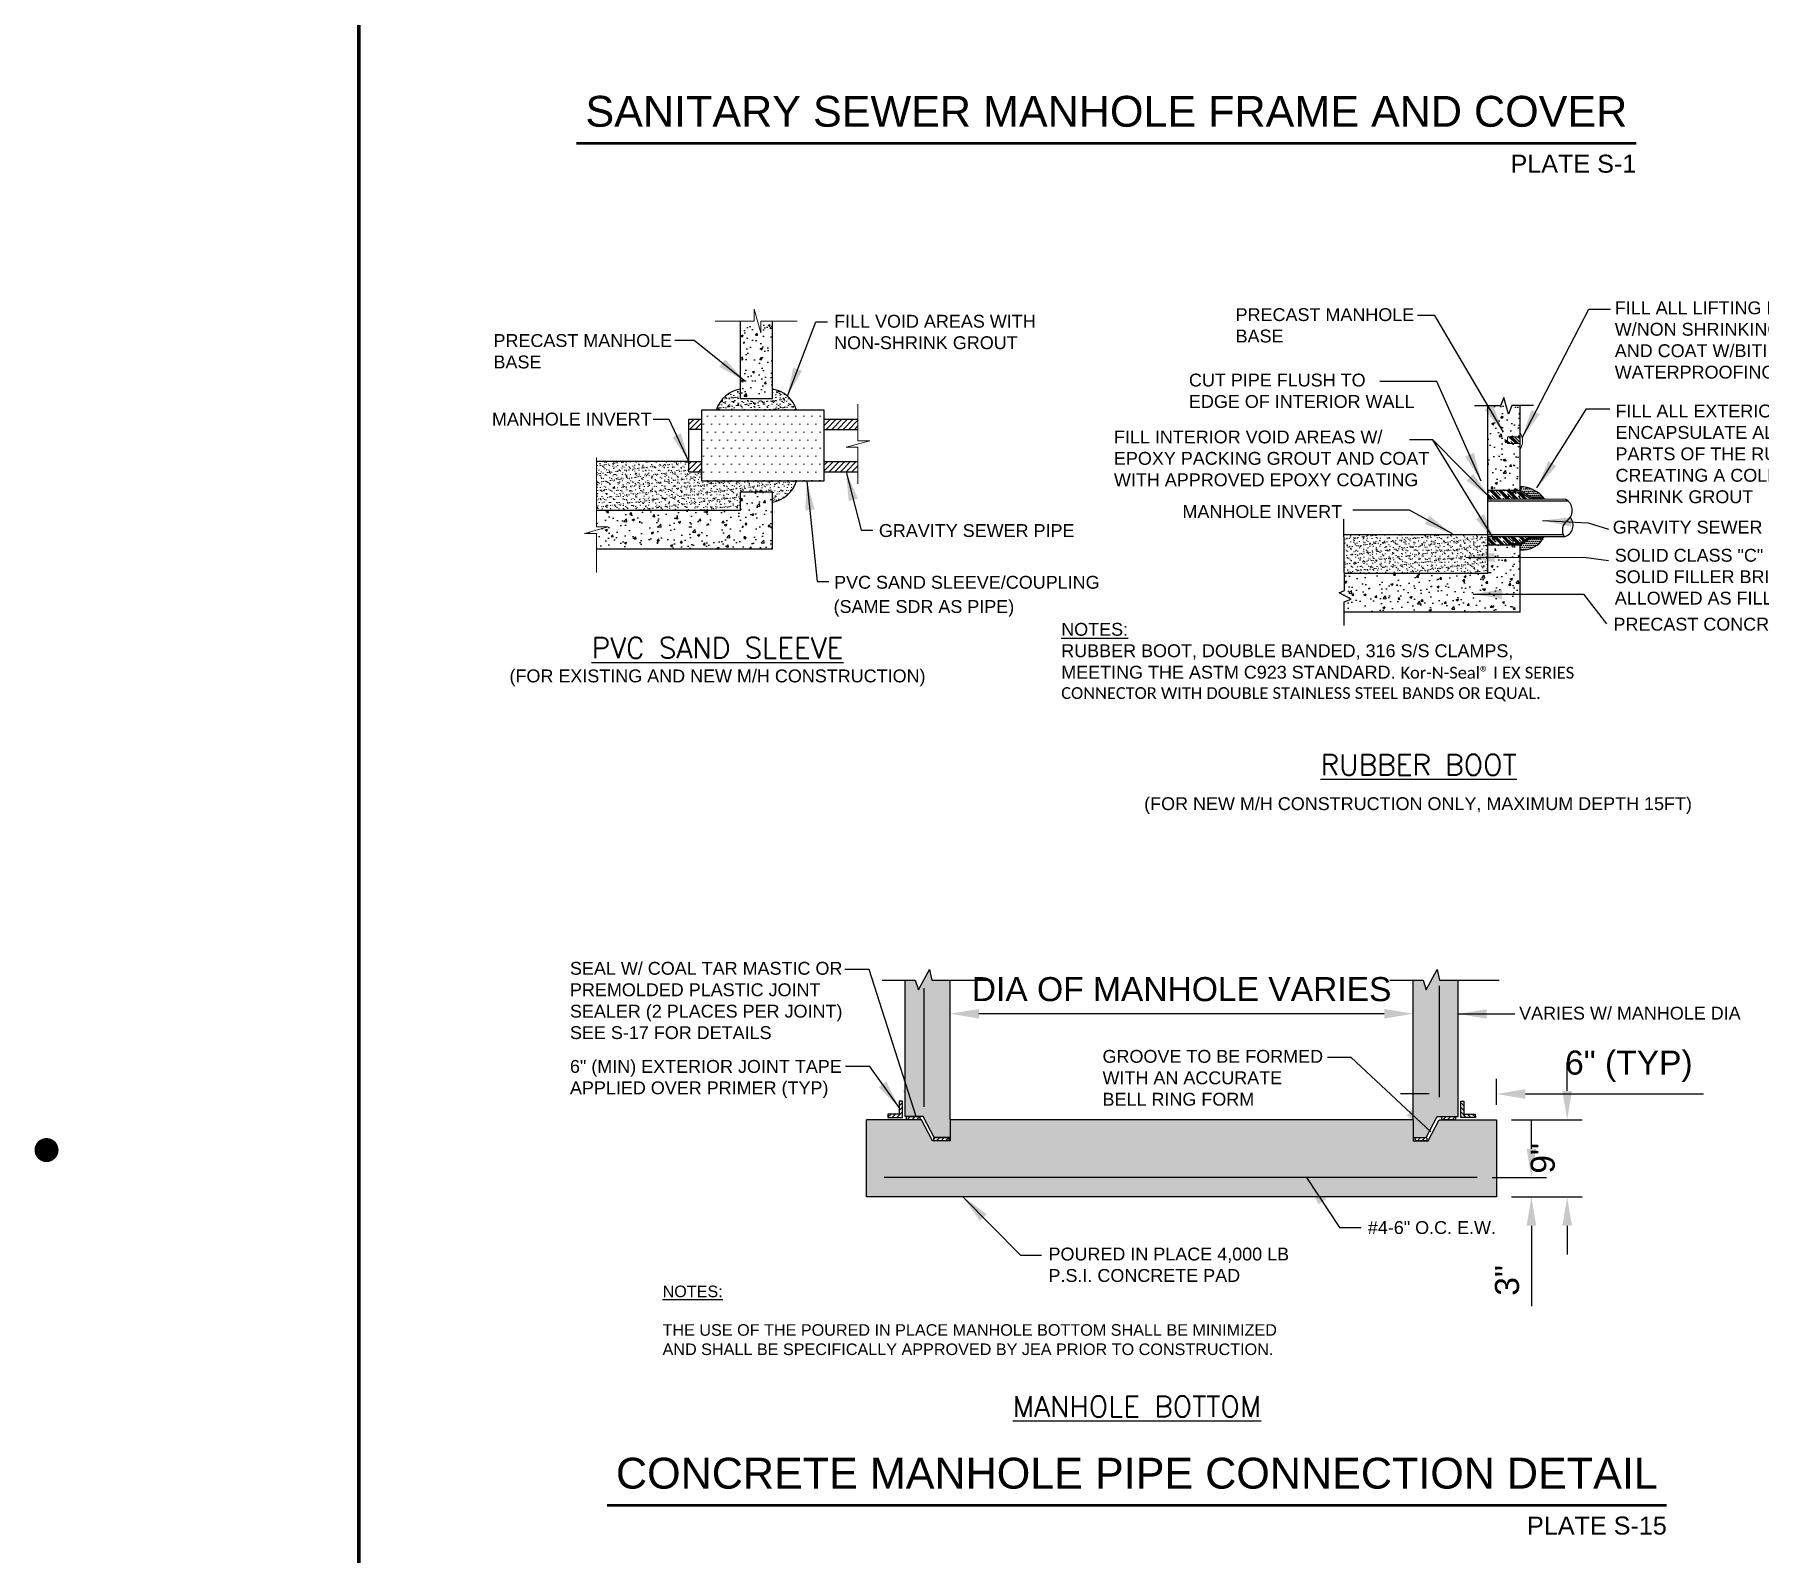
# Paper-space layout 'WS DET' of a CAD drawing. Header units: feet, sheet in inches. Extents: x -12.2 to 22.7, y -7.4 to 15.4.
# Drawn here: x -12.23 to -5.05, y 2.32 to 8.64 of the extents above; entities that cross this region are included whole.
import ezdxf

# ---------------------------------------------------------------- set-up
doc = ezdxf.new("R2010")
doc.units = ezdxf.units.FT
doc.header["$MEASUREMENT"] = 0
doc.layers.add('Border', color=118, linetype='Continuous', lineweight=70)
for name, color, linetype in [('DT-1', 1, 'Continuous'), ('DT-2', 2, 'Continuous'), ('DT-3', 3, 'Continuous'), ('DT-4', 4, 'Continuous'), ('DT-HATCH', 251, 'Continuous'), ('DT-TEXT', 2, 'Continuous'), ('DT-TITLE', 4, 'Continuous'), ('TBLK', 7, 'Continuous')]:
    doc.layers.add(name, color=color, linetype=linetype)
doc.styles.add('1L100', font='arial.ttf', dxfattribs={"height": 0.1})
doc.styles.add('ROMANS', font='ROMANS.shx', dxfattribs={"height": 6})
doc.styles.add('SANSERIF', font='sanss___.ttf')
doc.dimstyles.new('JEA1', dxfattribs={"dimtxt": 0.1, "dimasz": 0.12, "dimexe": 0.0625, "dimexo": 0.0625, "dimgap": 0.05, "dimtad": 1, "dimdec": 1, "dimlfac": 3, "dimdsep": 46, "dimtxsty": '1L100', "dimcen": 0.09, "dimclrd": 256, "dimclre": 256, "dimclrt": 256, "dimadec": 0, "dimazin": 0, "dimtfac": 1, "dimtdec": 1, "dimtofl": 0, "dimtmove": 0, "dimatfit": 3, "dimfxl": 1, "dimtolj": 1, "dimtzin": 0, "dimlwd": -1, "dimlwe": -1, "dimarcsym": 0})
pattern_1 = [(0, (-153.103089, -84.8811275), (0.00418030987, 0.00836061974), [0, -0.00836061974])]
pattern_2 = [(0, (-153.10309, -84.881128), (0.0167212395, 0.033442479), [0, -0.033442479])]
pattern_3 = [(50, (-38.73057, -3.59003), (0.09594783, -0.00839435), [0.01003274, -0.11036018]), (355, (-38.73057, -3.59003), (-0.01856075, 0.10062068), [0.0080262, -0.08828814]), (100.4514, (-38.72258, -3.59073), (0.07738715, 0.09222627), [0.00852652, -0.09379172]), (46.1842, (-38.73057, -3.56327), (0.14276475, -0.02214146), [0.0150491, -0.1655403]), (96.6356, (-38.71867, -3.56512), (0.12502975, 0.13030767), [0.0127898, -0.14068756]), (351.1842, (-38.73057, -3.56327), (0.12502965, 0.13030776), [0.0120393, -0.1324322]), (21, (-38.717195, -3.56996), (0.0798482, -0.0538583), [0.01003274, -0.11036018]), (326, (-38.71719, -3.56996), (0.03254827, 0.09700326), [0.0080262, -0.08828814]), (71.4514, (-38.71054, -3.57445), (0.1123965, 0.04314488), [0.00852652, -0.09379172]), (37.5, (-38.73057, -3.590027), (0.001626623, 0.044531183), [0, -0.087217985, 0, -0.08962584, 0, -0.08862257]), (7.5, (-38.73057, -3.590027), (0.03519079, 0.05276042), [0, -0.05110011, 0, -0.08521144, 0, -0.0337769]), (327.5, (-38.760402, -3.590027), (0.071409382, -0.003017163), [0, -0.03344248, 0, -0.10434053, 0, -0.13845186]), (317.5, (-38.77378, -3.59003), (0.07801276, 0.01339104), [0, -0.04347522, 0, -0.06929282, 0, -0.09832089])]
pattern_4 = [(37.5, (-8.807788, 9.83049), (-0.00084266, 0.0257751), [0, -0.02033303, 0, -0.02274089, 0, -0.02173761]), (7.5, (-8.80779, 9.83049), (0.0236743, 0.03775182), [0, -0.01096913, 0, -0.01832648, 0, -0.00702292]), (327.5, (-8.824242, 9.83049), (0.04165785, 7.57e-05), [0, -0.0066885, 0, -0.02407858, 0, -0.03143593]), (317.5, (-8.824242, 9.83049), (0.04021293, 0.01174066), [0, -0.00334425, 0, -0.01578485, 0, -0.01805894])]

# ---------------------------------------------------------------- blocks, each defined once
blk = doc.blocks.new('A$Ca8f96253')
at = {"const_width": 0.05}
blk.add_lwpolyline([(-0.025, 0, 1), (0.025, 0, 1)], format="xyb", close=True, dxfattribs=at)
at = {"layer": 'Border'}
blk.add_lwpolyline([(32.8026, 11.2123), (32.8026, -11.2123, -0.414214), (32.6047, -11.4103), (1.4979, -11.4103, -0.414214), (1.3, -11.2123), (1.3, 11.2123, -0.414214), (1.4979, 11.4103), (32.6047, 11.4103, -0.414214)], format="xyb", close=True, dxfattribs=at)
blk = doc.blocks.new('*D73')
at = {"layer": 'Defpoints', "color": 0, "transparency": 16777216}
for p in [(-6.3031, 4.2216), (-6.1425, 4.2339), (-6.1425, 4.1265)]:
    blk.add_point(p, dxfattribs=at)
at = {"layer": 'DT-2', "transparency": 16777216}
for p, q in [((-6.3031, 4.2841), (-6.3031, 4.2964)), ((-6.1425, 4.189), (-6.1425, 4.2964)), ((-6.4231, 4.2339), (-6.5431, 4.2339)), ((-6.0225, 4.2339), (-5.282, 4.2339))]:
    blk.add_line(p, q, dxfattribs=at)
for points in [[(-6.4231, 4.2539), (-6.4231, 4.2139), (-6.3031, 4.2339)], [(-6.0225, 4.2539), (-6.0225, 4.2139), (-6.1425, 4.2339)]]:
    blk.add_solid(points, dxfattribs=at)
at = {"layer": 'DT-2', "transparency": 16777216, "insert": (-5.5923, 4.3494), "char_height": 0.1, "attachment_point": 5, "style": '1L100'}
blk.add_mtext('\\A1;6" (TYP)', dxfattribs=at)
blk = doc.blocks.new('*D74')
at = {"layer": 'Defpoints', "color": 0, "transparency": 16777216}
for p in [(-8.4167, 4.5677), (-8.4167, 4.5677), (-6.4904, 4.5677)]:
    blk.add_point(p, dxfattribs=at)
at = {"layer": 'DT-2', "transparency": 16777216}
blk.add_line((-6.6104, 4.5677), (-8.2967, 4.5677), dxfattribs=at)
for points in [[(-8.2967, 4.5877), (-8.2967, 4.5477), (-8.4167, 4.5677)], [(-6.6104, 4.5877), (-6.6104, 4.5477), (-6.4904, 4.5677)]]:
    blk.add_solid(points, dxfattribs=at)
at = {"layer": 'DT-2', "transparency": 16777216, "insert": (-7.4535, 4.6695), "char_height": 0.1, "attachment_point": 5, "style": '1L100'}
blk.add_mtext('\\A1;DIA OF MANHOLE VARIES', dxfattribs=at)
blk = doc.blocks.new('*D75')
at = {"layer": 'Defpoints', "color": 0, "transparency": 16777216}
for p in [(-6.1425, 4.1265), (-6.1425, 3.8054), (-5.8491, 3.8054)]:
    blk.add_point(p, dxfattribs=at)
at = {"layer": 'DT-2', "transparency": 16777216}
for p, q in [((-5.8491, 4.2465), (-5.8491, 4.3665)), ((-6.08, 4.1265), (-5.7866, 4.1265)), ((-6.08, 3.8054), (-5.7866, 3.8054)), ((-5.8491, 3.6854), (-5.8491, 3.5654))]:
    blk.add_line(p, q, dxfattribs=at)
for points in [[(-5.8691, 4.2465), (-5.8291, 4.2465), (-5.8491, 4.1265)], [(-5.8691, 3.6854), (-5.8291, 3.6854), (-5.8491, 3.8054)]]:
    blk.add_solid(points, dxfattribs=at)
at = {"layer": 'DT-2', "transparency": 16777216, "insert": (-5.9501, 3.9659), "char_height": 0.1, "attachment_point": 5, "rotation": 90, "style": '1L100'}
blk.add_mtext('\\A1;9"', dxfattribs=at)
blk = doc.blocks.new('*D76')
at = {"layer": 'Defpoints', "color": 0, "transparency": 16777216}
for p in [(-6.2232, 3.8857), (-6.1425, 3.8054), (-5.9978, 3.8054)]:
    blk.add_point(p, dxfattribs=at)
at = {"layer": 'DT-2', "transparency": 16777216}
for p, q in [((-5.9978, 4.0057), (-5.9978, 4.1257)), ((-6.1607, 3.8857), (-5.9353, 3.8857)), ((-6.08, 3.8054), (-5.9353, 3.8054)), ((-5.9978, 3.6854), (-5.9978, 3.3505))]:
    blk.add_line(p, q, dxfattribs=at)
for points in [[(-6.0178, 4.0057), (-5.9778, 4.0057), (-5.9978, 3.8857)], [(-6.0178, 3.6854), (-5.9778, 3.6854), (-5.9978, 3.8054)]]:
    blk.add_solid(points, dxfattribs=at)
at = {"layer": 'DT-2', "transparency": 16777216, "insert": (-6.0989, 3.458), "char_height": 0.1, "attachment_point": 5, "rotation": 90, "style": '1L100'}
blk.add_mtext('\\A1;3"', dxfattribs=at)

psp = doc.layouts.new('WS DET')

# ---------------------------------------------------------------- hatches: boundary and pattern name
at = {"layer": 'DT-HATCH'}
h = psp.add_hatch(dxfattribs=at)
h.set_pattern_fill('AR-CONC', color=256, scale=0.013377, style=0)
h.set_pattern_definition(pattern_3)
h.paths.add_polyline_path([(-9.15591, 7.44988), (-9.20474, 7.44988), (-9.20474, 7.40086), (-9.23181, 7.49889), (-9.23181, 7.44988), (-9.28968, 7.44988), (-9.28968, 7.12738), (-9.23941, 7.12738), (-9.20258, 7.12738), (-9.15591, 7.12738)])
at = {"layer": 'DT-HATCH', "lineweight": 13}
h = psp.add_hatch(dxfattribs=at)
h.set_pattern_fill('AR-SAND', color=256, scale=0.013377, style=0)
h.set_pattern_definition(pattern_4)
h.paths.add_polyline_path([(-9.05602, 7.08092, 0.2747002), (-9.15591, 7.16732), (-9.15591, 7.12672), (-9.28968, 7.12672), (-9.28968, 7.16732, 0.2747004), (-9.38956, 7.08092)])
at = {"layer": 'DT-HATCH'}
h = psp.add_hatch(dxfattribs=at)
h.set_pattern_fill('AR-CONC', color=256, scale=0.013377, style=0)
h.set_pattern_definition([(50, (-38.10556, -3.81664), (0.09594783, -0.00839435), [0.01003274, -0.11036018]), (355, (-38.10556, -3.81664), (-0.01856075, 0.10062068), [0.0080262, -0.08828814]), (100.4514, (-38.09756, -3.81734), (0.07738715, 0.09222627), [0.00852652, -0.09379172]), (46.1842, (-38.10556, -3.78989), (0.14276475, -0.02214146), [0.0150491, -0.1655403]), (96.6356, (-38.09366, -3.79173), (0.12502975, 0.13030767), [0.0127898, -0.14068756]), (351.1842, (-38.10556, -3.78989), (0.12502965, 0.13030776), [0.0120393, -0.1324322]), (21, (-38.09218, -3.796576), (0.0798482, -0.0538583), [0.01003274, -0.11036018]), (326, (-38.09218, -3.79658), (0.03254827, 0.09700326), [0.0080262, -0.08828814]), (71.4514, (-38.085525, -3.80106), (0.1123965, 0.04314488), [0.00852652, -0.09379172]), (37.5, (-38.105556, -3.81664), (0.001626623, 0.044531183), [0, -0.087217985, 0, -0.08962584, 0, -0.08862257]), (7.5, (-38.105556, -3.81664), (0.03519079, 0.05276042), [0, -0.05110011, 0, -0.08521144, 0, -0.0337769]), (327.5, (-38.135387, -3.81664), (0.071409382, -0.003017163), [0, -0.03344248, 0, -0.10434053, 0, -0.13845186]), (317.5, (-38.148764, -3.81664), (0.07801276, 0.01339104), [0, -0.04347522, 0, -0.06929282, 0, -0.09832089])])
h.paths.add_polyline_path([(-6.04516, 7.09816), (-6.0794, 7.09816), (-6.09352, 7.06326), (-6.11287, 7.13213), (-6.12709, 7.09752), (-6.17893, 7.09752), (-6.17894, 6.74456), (-6.04517, 6.74456)])
h.paths.add_polyline_path([(-6.04517, 6.51769), (-6.07566, 6.51769), (-6.17894, 6.51769), (-6.17894, 6.39985), (-6.77535, 6.39985), (-6.77535, 6.32831), (-6.79816, 6.31867), (-6.74808, 6.29247), (-6.77691, 6.28119), (-6.77691, 6.23932), (-6.04517, 6.23932)])
at = {"layer": 'DT-HATCH', "lineweight": 13}
h = psp.add_hatch(dxfattribs=at)
h.set_pattern_fill('ANSI31', color=256, scale=0.13377, style=0)
h.set_pattern_definition([(45, (-8.807788, 9.749444), (-0.0118237, 0.0118237), [])])
h.paths.add_polyline_path([(-8.9419, 7.04169), (-8.9419, 6.99948), (-8.80059, 6.99945), (-8.80059, 7.04166)])
h.paths.add_polyline_path([(-9.50371, 7.04176), (-9.50371, 6.99955), (-9.4502, 6.99954), (-9.4502, 7.04175)])
h.paths.add_polyline_path([(-9.50371, 6.86524), (-9.50371, 6.82259), (-9.4502, 6.82258), (-9.4502, 6.86522)])
h.paths.add_polyline_path([(-8.80059, 6.82249), (-8.80059, 6.86514), (-8.9419, 6.86517), (-8.9419, 6.82253)])
h = psp.add_hatch(dxfattribs=at)
h.set_pattern_fill('DOTS', color=256, scale=0.53508, style=0)
h.set_pattern_definition([(0, (-8.80779, 9.83049), (0.01672124, 0.03344248), [0, -0.03344248])])
h.paths.add_polyline_path([(-9.4502, 7.08092), (-8.9419, 7.08092), (-8.9419, 6.78343), (-9.4502, 6.78343)])
h = psp.add_hatch(dxfattribs=at)
h.set_pattern_fill('CLAY', color=256, scale=0.13377, angle=135, style=0)
h.set_pattern_definition([(135, (-8.182773, 9.603877), (-0.01773555, -0.01773555), []), (135, (-8.18573, 9.60092), (-0.01773555, -0.01773555), []), (135, (-8.188685, 9.597965), (-0.01773555, -0.01773555), []), (135, (-8.194597, 9.592053), (-0.01773555, -0.01773555), [0.02508186, -0.01672124])])
h.paths.add_polyline_path([(-6.09725, 6.94035), (-6.04525, 6.94035), (-6.04525, 6.96869), (-6.09725, 6.96869)])
h = psp.add_hatch(dxfattribs=at)
h.set_pattern_fill('AR-SAND', color=256, scale=0.013377, style=0)
h.set_pattern_definition(pattern_4)
h.paths.add_polyline_path([(-9.88869, 6.86524), (-9.50371, 6.86524), (-9.50371, 6.82259), (-9.4502, 6.82258), (-9.4502, 6.78343), (-9.05602, 6.78343), (-9.06608, 6.76263), (-9.08062, 6.74188), (-9.09931, 6.72216), (-9.12734, 6.7066), (-9.15641, 6.69829), (-9.15591, 6.73764), (-9.28968, 6.73764), (-9.28968, 6.66207), (-9.88869, 6.66207)])
at = {"layer": 'DT-HATCH'}
h = psp.add_hatch(dxfattribs=at)
h.set_pattern_fill('AR-CONC', color=256, scale=0.013377, style=0)
h.set_pattern_definition(pattern_3)
h.paths.add_polyline_path([(-9.15592, 6.50155), (-9.15591, 6.74846), (-9.20258, 6.74846), (-9.23941, 6.74846), (-9.28968, 6.74846), (-9.28968, 6.74846), (-9.28968, 6.66207), (-9.88869, 6.66207), (-9.88869, 6.59354), (-9.83968, 6.59354), (-9.9377, 6.56647), (-9.88869, 6.56647), (-9.88869, 6.50155)])
h = psp.add_hatch(dxfattribs=at)
h.set_pattern_fill('DOTS', color=256, scale=0.53508)
h.set_pattern_definition(pattern_2)
h.paths.add_polyline_path([(-6.04517, 6.76077), (-6.04517, 6.74455), (-6.00073, 6.71709), (-5.94924, 6.71728, 0.2108652)])
h = psp.add_hatch(dxfattribs=at)
h.set_pattern_fill('DOTS', color=256, scale=0.53508)
h.set_pattern_definition(pattern_2)
h.paths.add_polyline_path([(-6.04517, 6.76077), (-6.04517, 6.74455), (-6.00073, 6.71709), (-5.94924, 6.71728, 0.2108652)])
h = psp.add_hatch(dxfattribs=at)
h.set_pattern_fill('DOTS', color=256, scale=0.53508)
h.set_pattern_definition(pattern_2)
h.paths.add_polyline_path([(-6.04517, 6.76077), (-6.04517, 6.74455), (-6.00073, 6.71709), (-5.94924, 6.71728, 0.2108652)])
h = psp.add_hatch(dxfattribs=at)
h.set_pattern_fill('DOTS', color=256, scale=0.53508)
h.set_pattern_definition(pattern_2)
h.paths.add_polyline_path([(-6.04517, 6.76077), (-6.04517, 6.74455), (-6.00073, 6.71709), (-5.94924, 6.71728, 0.2108652)])
h = psp.add_hatch(dxfattribs=at)
h.set_pattern_fill('DOTS', color=256, scale=0.326399)
h.set_pattern_definition([(0, (-153.10309, -84.881128), (0.010199956, 0.0203999122), [0, -0.0203999122])])
h.paths.add_polyline_path([(-6.04517, 6.76077), (-6.04517, 6.74455), (-6.00073, 6.71709), (-5.94924, 6.71728, 0.2108652)])
h = psp.add_hatch(dxfattribs=at)
h.set_pattern_fill('DOTS', color=256, scale=0.13377)
h.set_pattern_definition(pattern_1)
h.paths.add_polyline_path([(-6.04517, 6.76077), (-6.04517, 6.74455), (-6.00073, 6.71709), (-5.94924, 6.71728, 0.2108652)])
h = psp.add_hatch(dxfattribs=at)
h.set_pattern_fill('DOTS', color=256, scale=0.695604)
h.set_pattern_definition([(0, (-153.10309, -84.881128), (0.021737611, 0.043475223), [0, -0.043475223])])
h.paths.add_polyline_path([(-6.07566, 6.74456), (-6.17894, 6.74456), (-6.17894, 6.71042), (-5.94261, 6.70924, 0.0199968), (-5.94924, 6.71728), (-5.94924, 6.71051), (-6.00124, 6.71032), (-6.04571, 6.73779), (-6.07566, 6.73779)])
at = {"layer": 'DT-HATCH', "lineweight": 13}
h = psp.add_hatch(dxfattribs=at)
h.set_pattern_fill('CLAY', color=256, scale=0.13377, angle=135, style=0)
h.set_pattern_definition([(135, (-9.76271, 9.35533), (-0.01773555, -0.01773555), []), (135, (-9.765667, 9.352375), (-0.01773555, -0.01773555), []), (135, (-9.768623, 9.349419), (-0.01773555, -0.01773555), []), (135, (-9.774535, 9.343507), (-0.01773555, -0.01773555), [0.02508186, -0.01672124])])
h.paths.add_polyline_path([(-6.07566, 6.74456), (-6.17894, 6.74456), (-6.17894, 6.71042), (-6.07566, 6.71042)])
h.paths.add_polyline_path([(-6.04571, 6.73779), (-6.07566, 6.73779), (-6.07566, 6.71042), (-6.0014, 6.71042)])
h.paths.add_polyline_path([(-6.00124, 6.55231), (-6.07566, 6.55231), (-6.07566, 6.52369), (-6.04571, 6.52369)])
h.paths.add_polyline_path([(-6.07566, 6.55231), (-6.17894, 6.55231), (-6.17894, 6.51769), (-6.07566, 6.51769)])
h = psp.add_hatch(dxfattribs=at)
h.set_pattern_fill('AR-SAND', color=256, scale=0.013377, style=0)
h.set_pattern_definition([(37.5, (-38.105556, -3.816641), (-0.000842662, 0.025775105), [0, -0.020333027, 0, -0.022740886, 0, -0.021737611]), (7.5, (-38.105556, -3.81664), (0.023674288, 0.037751824), [0, -0.010969133, 0, -0.018326478, 0, -0.00702292]), (327.5, (-38.12201, -3.81664), (0.04165785, 7.5701e-05), [0, -0.006688496, 0, -0.024078585, 0, -0.03143593]), (317.5, (-38.12201, -3.81664), (0.04021293, 0.01174066), [0, -0.003344248, 0, -0.01578485, 0, -0.018058939])])
h.paths.add_polyline_path([(-6.17894, 6.55231), (-6.17894, 6.55998), (-6.77535, 6.55998), (-6.77535, 6.39985), (-6.17894, 6.39985)])
at = {"layer": 'DT-HATCH'}
h = psp.add_hatch(dxfattribs=at)
h.set_pattern_fill('DOTS', color=256, scale=0.13377)
h.set_pattern_definition(pattern_1)
h.paths.add_polyline_path([(-6.04517, 6.49857), (-6.04517, 6.5177), (-6.00073, 6.54631), (-5.94924, 6.54611), (-5.94924, 6.55239), (-5.94548, 6.55239, -0.3122466)])
h = psp.add_hatch(dxfattribs=at)
h.set_pattern_fill('DOTS', color=256, scale=0.13377)
h.set_pattern_definition(pattern_1)
h.paths.add_polyline_path([(-6.04517, 6.5177), (-6.04517, 6.49857, 0.2925674), (-5.94896, 6.54611), (-6.00073, 6.54631)])
h = psp.add_hatch(dxfattribs=at)
h.set_pattern_fill('AR-CONC', color=256, scale=0.013377, style=0)
h.set_pattern_definition([(50, (-38.59505, -4.22587), (0.09594783, -0.00839435), [0.01003274, -0.11036018]), (355, (-38.59505, -4.22587), (-0.01856075, 0.10062068), [0.0080262, -0.08828814]), (100.4514, (-38.58706, -4.22657), (0.07738715, 0.09222627), [0.00852652, -0.09379172]), (46.1842, (-38.59505, -4.19911), (0.14276475, -0.02214146), [0.0150491, -0.1655403]), (96.6356, (-38.58316, -4.20096), (0.12502975, 0.13030767), [0.0127898, -0.14068756]), (351.1842, (-38.59505, -4.19911), (0.12502965, 0.13030776), [0.0120393, -0.1324322]), (21, (-38.58168, -4.2058), (0.0798482, -0.0538583), [0.01003274, -0.11036018]), (326, (-38.58168, -4.2058), (0.03254827, 0.09700326), [0.0080262, -0.08828814]), (71.4514, (-38.57502, -4.21029), (0.1123965, 0.04314488), [0.00852652, -0.09379172]), (37.5, (-38.595053, -4.225867), (0.001626623, 0.044531183), [0, -0.087217985, 0, -0.08962584, 0, -0.08862257]), (7.5, (-38.595053, -4.225867), (0.03519079, 0.05276042), [0, -0.05110011, 0, -0.08521144, 0, -0.0337769]), (327.5, (-38.624884, -4.225867), (0.071409382, -0.003017163), [0, -0.03344248, 0, -0.10434053, 0, -0.13845186]), (317.5, (-38.63826, -4.225867), (0.07801276, 0.01339104), [0, -0.04347522, 0, -0.06929282, 0, -0.09832089])])
h.paths.add_polyline_path([(-8.41666, 4.70785), (-8.49344, 4.70785), (-8.50304, 4.75156), (-8.54891, 4.66734), (-8.56171, 4.70793), (-8.60393, 4.70793), (-8.60393, 4.13984), (-8.59374, 4.13984, -0.0403773), (-8.59294, 4.13984), (-8.54736, 4.13984, -0.0403773), (-8.54656, 4.13984), (-8.52828, 4.13984), (-8.48251, 4.05259), (-8.48063, 4.05259, -0.0403773), (-8.47983, 4.05259), (-8.42743, 4.05259, -0.0403773), (-8.42663, 4.05259), (-8.41666, 4.05259), (-8.41666, 4.12646)])
h.paths.add_polyline_path([(-6.14253, 4.12646), (-6.38129, 4.12646), (-6.42706, 4.03922), (-6.49037, 4.03922), (-6.49037, 4.12646), (-8.41666, 4.12646), (-8.41666, 4.03922), (-8.4906, 4.03922), (-8.53637, 4.12646), (-8.76446, 4.12646), (-8.76446, 3.80541), (-6.14253, 3.80541)])
h.paths.add_polyline_path([(-6.30309, 4.70785), (-6.37988, 4.70785), (-6.38948, 4.75156), (-6.43535, 4.66734), (-6.44815, 4.70793), (-6.49037, 4.70793), (-6.49037, 4.12646), (-6.49037, 4.05259), (-6.47668, 4.05259, -0.0403773), (-6.47588, 4.05259), (-6.43783, 4.05259, -0.0403773), (-6.43703, 4.05259), (-6.43515, 4.05259), (-6.38938, 4.13984), (-6.36634, 4.13984, -0.0403773), (-6.36554, 4.13984), (-6.31885, 4.13984, -0.0403773), (-6.31805, 4.13984), (-6.30309, 4.13984)])
at = {"layer": 'DT-HATCH', "linetype": 'Continuous', "lineweight": 5}
h = psp.add_hatch(dxfattribs=at)
h.set_pattern_fill('ANSI31', color=256, scale=0.107476, style=0)
h.set_pattern_definition([(45, (-9.964202, 9.517233), (-0.009499605, 0.009499605), [])])
h.paths.add_polyline_path([(-8.6149, 4.20424), (-8.62827, 4.20424), (-8.62827, 4.15024), (-8.67581, 4.15024), (-8.67587, 4.13636), (-8.6149, 4.13636)])
h = psp.add_hatch(dxfattribs=at)
h.set_pattern_fill('ANSI31', color=256, scale=0.107476, style=0)
h.set_pattern_definition([(135, (-4.942825, 9.517233), (0.009499605, 0.009499605), [])])
h.paths.add_polyline_path([(-6.29213, 4.20424), (-6.27875, 4.20424), (-6.27875, 4.15024), (-6.23121, 4.15024), (-6.23116, 4.13636), (-6.29213, 4.13636)])
h = psp.add_hatch(dxfattribs=at)
h.set_pattern_fill('ANSI31', color=256, scale=0.107476, style=0)
h.set_pattern_definition([(45, (-9.964202, -1.57426), (-0.009499605, 0.009499605), [])])
h.paths.add_polyline_path([(-8.54201, 4.13498, 0.3864275), (-8.54656, 4.13984), (-8.59374, 4.13984, 0.3864275), (-8.59829, 4.13498), (-8.59829, 4.13181, 0.4142136), (-8.59294, 4.12646), (-8.54736, 4.12646, 0.4142136), (-8.54201, 4.13181)])
h.paths.add_polyline_path([(-8.42208, 4.04773, 0.3864275), (-8.42663, 4.05259), (-8.48063, 4.05259, 0.3864275), (-8.48518, 4.04773), (-8.48518, 4.04457, 0.4142136), (-8.47983, 4.03922), (-8.42743, 4.03922, 0.4142136), (-8.42208, 4.04457)])
h = psp.add_hatch(dxfattribs=at)
h.set_pattern_fill('ANSI31', color=256, scale=0.107476, style=0)
h.set_pattern_definition([(45, (-8.635645, 9.475495), (-0.009499605, 0.009499605), [])])
h.paths.add_polyline_path([(-6.3135, 4.13498, 0.3864275), (-6.31805, 4.13984), (-6.36634, 4.13984, 0.3864275), (-6.37089, 4.13498), (-6.37089, 4.13181, 0.4142136), (-6.36554, 4.12646), (-6.31885, 4.12646, 0.4142136), (-6.3135, 4.13181)])
h.paths.add_polyline_path([(-6.43248, 4.04773, 0.3864275), (-6.43703, 4.05259), (-6.47668, 4.05259, 0.3864275), (-6.48123, 4.04773), (-6.48123, 4.04457, 0.4142136), (-6.47588, 4.03922), (-6.43783, 4.03922, 0.4142136), (-6.43248, 4.04457)])

# ---------------------------------------------------------------- linework, layer by layer
at = {"layer": 'DT-1'}
for points in [[(-8.67587, 4.13636), (-8.6149, 4.13636), (-8.6149, 4.20424), (-8.62827, 4.20424), (-8.62827, 4.15024), (-8.67581, 4.15024)], [(-6.23116, 4.13636), (-6.29213, 4.13636), (-6.29213, 4.20424), (-6.27875, 4.20424), (-6.27875, 4.15024), (-6.23121, 4.15024)]]:
    psp.add_lwpolyline(points, close=True, dxfattribs=at)
at = {"layer": 'DT-1', "linetype": 'Continuous'}
for points in [[(-8.59294, 4.13984), (-8.54736, 4.13984, -0.4335698), (-8.54201, 4.13498), (-8.54201, 4.13181, -0.4142136), (-8.54736, 4.12646), (-8.59294, 4.12646, -0.4142136), (-8.59829, 4.13181), (-8.59829, 4.13498, -0.4335698)], [(-6.36554, 4.13984), (-6.31885, 4.13984, -0.4335698), (-6.3135, 4.13498), (-6.3135, 4.13181, -0.4142136), (-6.31885, 4.12646), (-6.36554, 4.12646, -0.4142136), (-6.37089, 4.13181), (-6.37089, 4.13498, -0.4335698)], [(-8.47983, 4.05259), (-8.42743, 4.05259, -0.4335698), (-8.42208, 4.04773), (-8.42208, 4.04457, -0.4142136), (-8.42743, 4.03922), (-8.47983, 4.03922, -0.4142136), (-8.48518, 4.04457), (-8.48518, 4.04773, -0.4335698)], [(-6.47588, 4.05259), (-6.43783, 4.05259, -0.4335698), (-6.43248, 4.04773), (-6.43248, 4.04457, -0.4142136), (-6.43783, 4.03922), (-6.47588, 4.03922, -0.4142136), (-6.48123, 4.04457), (-6.48123, 4.04773, -0.4335698)]]:
    psp.add_lwpolyline(points, format="xyb", close=True, dxfattribs=at)
at = {"layer": 'DT-1'}
for centre, radius, start, end in [((-6.04647, 6.63036), 0.13042, 37.215114, 89.426478), ((-6.03421, 6.59751), 0.09954, 263.682289, 332.994127)]:
    psp.add_arc(centre, radius, start, end, dxfattribs=at)
at = {"layer": 'DT-2', "lineweight": 13}
for p, q in [((-9.23181, 7.49889), (-9.20474, 7.40086)), ((-9.23181, 7.49889), (-9.23181, 7.44988)), ((-9.23181, 7.44988), (-9.39423, 7.44988)), ((-9.20474, 7.44988), (-9.20474, 7.40086)), ((-9.05262, 7.44988), (-9.20474, 7.44988)), ((-8.80059, 7.10429), (-8.80059, 6.95217)), ((-8.8496, 6.9251), (-8.75157, 6.95217)), ((-8.8496, 6.9251), (-8.80059, 6.9251)), ((-8.80059, 6.95217), (-8.75157, 6.95217)), ((-8.80059, 6.77299), (-8.80059, 6.9251)), ((-9.88869, 6.88276), (-9.88869, 6.59354)), ((-9.9377, 6.56647), (-9.83968, 6.59354)), ((-9.9377, 6.56647), (-9.88869, 6.56647)), ((-9.88869, 6.59354), (-9.83968, 6.59354)), ((-9.88869, 6.56647), (-9.88869, 6.40405))]:
    psp.add_line(p, q, dxfattribs=at)
at = {"layer": 'DT-2', "linetype": 'Continuous'}
for p, q in [((-6.07566, 6.74456), (-6.07566, 6.71042)), ((-6.04519, 6.74456), (-6.07566, 6.74456)), ((-6.04571, 6.73779), (-6.07566, 6.73779)), ((-6.00124, 6.71032), (-6.04571, 6.73779)), ((-6.00073, 6.71709), (-6.04519, 6.74456)), ((-5.94924, 6.71051), (-6.00124, 6.71032)), ((-5.94924, 6.71728), (-6.00073, 6.71709)), ((-5.94924, 6.71042), (-5.94924, 6.71728)), ((-6.07566, 6.55231), (-6.07566, 6.51769)), ((-6.00124, 6.55231), (-6.04571, 6.52369)), ((-6.00073, 6.54631), (-6.04519, 6.51769)), ((-5.94924, 6.55231), (-6.00124, 6.55231)), ((-5.94924, 6.54611), (-6.00073, 6.54631)), ((-5.94924, 6.54611), (-5.94924, 6.55231)), ((-6.04571, 6.52369), (-6.07566, 6.52369)), ((-6.04519, 6.51769), (-6.07566, 6.51769))]:
    psp.add_line(p, q, dxfattribs=at)
at = {"layer": 'DT-2'}
for p, q in [((-8.52651, 4.67383), (-8.52651, 4.17995)), ((-6.3804, 4.22036), (-6.3804, 4.68342))]:
    psp.add_line(p, q, dxfattribs=at)
for points in [[(-5.98863, 7.09816), (-6.0794, 7.09816), (-6.09352, 7.06326), (-6.11287, 7.13213), (-6.12709, 7.09752), (-6.23503, 7.09752)], [(-6.77691, 6.18276), (-6.77691, 6.28119), (-6.74808, 6.29247), (-6.79816, 6.31867), (-6.77535, 6.32831), (-6.77907, 6.62536)], [(-8.69992, 4.70793), (-8.56171, 4.70793), (-8.54891, 4.66734), (-8.50304, 4.75156), (-8.49344, 4.70785), (-8.2449, 4.70785)], [(-6.58636, 4.70793), (-6.44815, 4.70793), (-6.43535, 4.66734), (-6.38948, 4.75156), (-6.37988, 4.70785), (-6.13133, 4.70785)]]:
    psp.add_lwpolyline(points, dxfattribs=at)
at = {"layer": 'DT-3', "linetype": 'Continuous'}
for p, q in [((-9.50371, 6.82259), (-9.50371, 7.04176)), ((-9.50371, 7.04176), (-9.4502, 7.04175)), ((-8.9419, 7.04169), (-8.8011, 7.04166)), ((-9.50371, 6.99955), (-9.4502, 6.99954)), ((-8.9419, 6.99948), (-8.80059, 6.99945)), ((-9.50371, 6.86524), (-9.4502, 6.86522)), ((-9.50371, 6.82259), (-9.4502, 6.82258)), ((-8.9419, 6.86517), (-8.80059, 6.86514)), ((-8.9419, 6.82253), (-8.80059, 6.82249)), ((-6.17894, 6.71042), (-5.85692, 6.70881)), ((-6.17894, 6.55231), (-6.17894, 6.71042)), ((-6.17894, 6.70236), (-5.84633, 6.70195)), ((-5.86527, 6.56024), (-6.17894, 6.56037)), ((-5.86128, 6.55242), (-6.17894, 6.55231))]:
    psp.add_line(p, q, dxfattribs=at)
at = {"layer": 'DT-3', "lineweight": 13}
psp.add_lwpolyline([(-6.09725, 6.96869), (-6.04525, 6.96869), (-6.04525, 6.94035), (-6.09725, 6.94035)], close=True, dxfattribs=at)
psp.add_arc((-6.09889, 6.95098), 0.06428, 326.552309, 33.447691, dxfattribs=at)
at = {"layer": 'DT-3', "linetype": 'Continuous'}
for centre, radius, start, end in [((-5.87976, 6.6619), 0.05218, 309.426813, 64.03923), ((-5.81807, 6.5794), 0.05095, 124.093522, 211.983186), ((-5.87385, 6.60063), 0.04982, 284.60969, 40.862582)]:
    psp.add_arc(centre, radius, start, end, dxfattribs=at)
at = {"layer": 'DT-4'}
for p, q in [((-9.28968, 7.12672), (-9.28968, 7.44988)), ((-9.15591, 7.12672), (-9.15591, 7.44988)), ((-9.15591, 7.12672), (-9.28968, 7.12672)), ((-6.17894, 6.71042), (-6.17893, 7.09752)), ((-6.04517, 6.74456), (-6.04516, 7.09816)), ((-9.50371, 6.86524), (-9.88869, 6.86524)), ((-9.28968, 6.66207), (-9.28968, 6.73764)), ((-9.15591, 6.73764), (-9.28968, 6.73764)), ((-9.15592, 6.50155), (-9.15591, 6.73764)), ((-9.28968, 6.66207), (-9.88869, 6.66207)), ((-6.17894, 6.55998), (-6.77535, 6.55998)), ((-6.17894, 6.39985), (-6.17894, 6.55231)), ((-9.15592, 6.50155), (-9.88869, 6.50155)), ((-6.04517, 6.23932), (-6.04517, 6.51769)), ((-6.17894, 6.39985), (-6.77535, 6.39985)), ((-6.04517, 6.23932), (-6.77691, 6.23932)), ((-8.41666, 4.12646), (-8.41666, 4.70785)), ((-6.49037, 4.12646), (-6.49037, 4.70793))]:
    psp.add_line(p, q, dxfattribs=at)
at = {"layer": 'DT-4', "linetype": 'Continuous'}
for p, q in [((-6.04519, 6.74456), (-6.17894, 6.74456)), ((-6.07566, 6.51769), (-6.17894, 6.51769)), ((-6.49037, 4.12646), (-8.41666, 4.12646)), ((-6.22322, 3.88567), (-8.69173, 3.88567))]:
    psp.add_line(p, q, dxfattribs=at)
at = {"layer": 'DT-4'}
psp.add_lwpolyline([(-8.9419, 6.78343), (-9.4502, 6.78343), (-9.4502, 7.08092), (-8.9419, 7.08092)], close=True, dxfattribs=at)
at = {"layer": 'DT-4', "linetype": 'Continuous', "flags": 128}
for points in [[(-8.41666, 4.05259), (-8.48251, 4.05259), (-8.52828, 4.13984), (-8.60393, 4.13984), (-8.60393, 4.70793)], [(-6.49037, 4.05259), (-6.43515, 4.05259), (-6.38938, 4.13984), (-6.30309, 4.13984), (-6.30309, 4.70785)], [(-6.14253, 4.12646), (-6.14253, 3.80541), (-8.76446, 3.80541), (-8.76446, 4.12646)], [(-8.41666, 4.12646), (-8.41666, 4.03922), (-8.4906, 4.03922), (-8.53637, 4.12646), (-8.76446, 4.12646)], [(-6.49037, 4.12646), (-6.49037, 4.03922), (-6.42706, 4.03922), (-6.38129, 4.12646), (-6.14255, 4.12646)]]:
    psp.add_lwpolyline(points, dxfattribs=at)
at = {"layer": 'DT-4'}
for centre, start, end in [((-9.26692, 7.04007), 100.126913, 161.58044), ((-9.17866, 7.04007), 18.41956, 79.873087), ((-9.17866, 6.82428), 280.126913, 341.580441)]:
    psp.add_arc(centre, 0.12927, start, end, dxfattribs=at)
at = {"layer": 'DT-TITLE', "const_width": 0.0107, "flags": 128}
for points in [[(-5.5614, 8.18916), (-9.97172, 8.18916)], [(-5.5614, 8.18916), (-9.97172, 8.18916)], [(-5.43433, 2.52225), (-9.84465, 2.52225)]]:
    psp.add_lwpolyline(points, dxfattribs=at)
at = {"layer": 'TBLK', "const_width": 0.05}
psp.add_lwpolyline([(-12.20202, 4.00045, 1), (-12.15202, 4.00045, 1)], format="xyb", close=True, dxfattribs=at)

# ---------------------------------------------------------------- block references
at = {"layer": 'TBLK'}
psp.add_blockref('A$Ca8f96253', (-12.17702, 4.00045), dxfattribs=at)

# ---------------------------------------------------------------- texts
at = {"layer": 'DT-TEXT'}
for s, insert, char_height, width, attachment_point, style in [('FILL VOID AREAS WITH NON-SHRINK GROUT', (-8.89959, 7.47597), 0.053508, 1.1405611, 1, '1L100'), ('PRECAST MANHOLE \\PBASE', (-7.22879, 7.50363), 0.053508, 1.1405611, 1, '1L100'), ('FILL ALL LIFTING HOLES W/NON SHRINKING GROUT AND COAT W/BITIMINOUS WATERPROOFING MATERIAL', (-5.65094, 7.53185), 0.053508, 1.1405611, 1, '1L100'), ('PRECAST MANHOLE \\PBASE', (-10.31693, 7.39571), 0.053508, 1.1405611, 1, '1L100'), ('CUT PIPE FLUSH TO EDGE OF INTERIOR WALL', (-7.42294, 7.23129), 0.053508, 0.9521368, 1, '1L100'), (' MANHOLE INVERT', (-10.34421, 7.06897), 0.053508, 1.1405611, 1, '1L100'), ('FILL ALL EXTERIOR VOIDS AND ENCAPSULATE ALL EXTERIOR PARTS OF THE RUBBER BOOT CREATING A COLLAR W/ NON SHRINK GROUT ', (-5.64778, 7.10261), 0.05350797, 1.1405611, 1, '1L100'), ('FILL INTERIOR VOID AREAS W/ EPOXY PACKING GROUT AND COAT WITH APPROVED EPOXY COATING', (-7.7351, 6.99464), 0.053508, 1.3439261, 1, '1L100'), ('MANHOLE INVERT', (-7.44979, 6.68411), 0.053508, 1.1405611, 1, '1L100'), ('GRAVITY SEWER PIPE', (-8.71323, 6.60498), 0.053508, 1.1405611, 1, '1L100'), ('GRAVITY SEWER PIPE', (-5.65908, 6.61922), 0.053508, 1.1405611, 1, '1L100'), ('SOLID CLASS "C" CONCRETE W/ SOLID FILLER BRICKS ONLY ALLOWED AS FILLER NO RUBBLE.', (-5.65094, 6.50217), 0.053508, 1.2936271, 1, '1L100'), ('PVC SAND SLEEVE/COUPLING', (-8.89959, 6.38975), 0.053508, 1.1405611, 1, '1L100'), ('(SAME SDR AS PIPE)', (-8.90169, 6.28898), 0.053508, 1.1405611, 1, '1L100'), ('\\pt0;{\\LNOTES:\\P}RUBBER BOOT, DOUBLE BANDED, 316 S/S CLAMPS, MEETING THE ASTM C923 STANDARD. {\\fCalibri|b0|i0|c0|p34;\\H0.91667x;Kor-N-Seal® I EX SERIES CONNECTOR WITH DOUBLE STAINLESS STEEL BANDS OR EQUAL.}', (-7.95447, 6.19414), 0.05350797, 2.2052431, 1, '1L100'), ('PRECAST CONCRETE MANHOLE', (-5.65634, 6.21551), 0.053508, 1.1405611, 1, '1L100'), ('{\\LPVC SAND SLEEVE}', (-9.38473, 6.0898), 0.0857783, 2.8248648, 5, 'ROMANS'), ('(FOR EXISTING AND NEW M/H CONSTRUCTION)', (-9.38473, 5.96537), 0.053508, 1.7544409, 5, '1L100'), ('{\\LRUBBER BOOT}', (-6.46714, 5.60379), 0.0857783, 2.8248648, 5, 'ROMANS'), ('(FOR NEW M/H CONSTRUCTION ONLY, MAXIMUM DEPTH 15FT)', (-6.46961, 5.43381), 0.053508, 2.4691074, 5, '1L100'), ('SEAL W/ COAL TAR MASTIC OR PREMOLDED PLASTIC JOINT SEALER (2 PLACES PER JOINT) SEE S-17 FOR DETAILS', (-9.99879, 4.78349), 0.053508, 1.1405611, 1, '1L100'), ('VARIES W/ MANHOLE DIA', (-6.04896, 4.59703), 0.053508, 1.1405611, 1, '1L100'), ('\\A1;GROOVE TO BE FORMED WITH AN ACCURATE BELL RING FORM', (-7.78252, 4.41718), 0.053508, 0.9229001, 1, '1L100'), ('6" (MIN) EXTERIOR JOINT TAPE APPLIED OVER PRIMER (TYP)', (-9.99879, 4.37534), 0.053508, 1.1405611, 1, '1L100'), ('\\A1;#4-6" O.C. E.W.', (-6.6785, 3.7048), 0.053508, 1.1405611, 1, '1L100'), ('\\A1;POURED IN PLACE 4,000 LB P.S.I. CONCRETE PAD', (-8.00734, 3.59457), 0.053508, 1.1405611, 1, '1L100'), ('{\\LNOTES:}\\P\\pi-3.85257,l3.85257;\\P\\pi0,l0;THE USE OF THE POURED IN PLACE MANHOLE BOTTOM SHALL BE MINIMIZED AND SHALL BE SPECIFICALLY APPROVED BY JEA PRIOR TO CONSTRUCTION.', (-9.61345, 3.43652), 0.04815717, 2.6083697, 1, '1L100'), ('{\\LMANHOLE BOTTOM}', (-7.63949, 2.93343), 0.0857783, 2.8248648, 5, 'ROMANS')]:
    psp.add_mtext(s, dxfattribs=dict(at, insert=insert, char_height=char_height, width=width, attachment_point=attachment_point, style=style))
at = {"layer": 'DT-TITLE', "ltscale": 0.3, "char_height": 0.1284191, "width": 4.41032, "attachment_point": 8, "style": 'SANSERIF'}
for s, insert in [('SANITARY SEWER MANHOLE FRAME AND COVER', (-7.76656, 8.25682)), ('SANITARY SEWER MANHOLE FRAME AND COVER', (-7.76656, 8.25682)), ('CONCRETE MANHOLE PIPE CONNECTION DETAIL', (-7.63949, 2.58992))]:
    psp.add_mtext(s, dxfattribs=dict(at, insert=insert))
at = {"layer": 'DT-TITLE', "char_height": 0.074911, "width": 1.2511913, "attachment_point": 3, "style": '1L100'}
for s, insert in [('PLATE S-1', (-5.5614, 8.14231)), ('PLATE S-1', (-5.5614, 8.14231)), ('PLATE S-15', (-5.43433, 2.4754))]:
    psp.add_mtext(s, dxfattribs=dict(at, insert=insert))

# ---------------------------------------------------------------- dimensions: what is measured, and where the dimension line sits
at = {"layer": 'DT-2'}
dim = psp.add_linear_dim(base=(-8.41666, 4.56775), p1=(-6.49037, 4.56775), p2=(-8.41666, 4.56775), text='DIA OF MANHOLE VARIES', dimstyle='JEA1', override={"dimpost": "'"}, dxfattribs=at)
dim.commit()
dim.dimension.update_dxf_attribs({"geometry": '*D74', "text_midpoint": (-7.45351, 4.66949)})
dim = psp.add_linear_dim(base=(-6.14255, 4.23388), p1=(-6.30309, 4.22156), p2=(-6.14255, 4.12646), text='6" (TYP)', dimstyle='JEA1', override={"dimpost": "'"}, dxfattribs=at)
dim.commit()
dim.dimension.update_dxf_attribs({"geometry": '*D73', "text_midpoint": (-5.59228, 4.23388), "dimtype": 160})
for base, p1, text, picture, middle in [((-5.84908, 3.80541), (-6.14253, 4.12646), '9"', '*D75', (-5.95013, 3.96593)), ((-5.99777, 3.80541), (-6.22322, 3.88567), '3"', '*D76', (-6.09886, 3.45797))]:
    dim = psp.add_linear_dim(base=base, p1=p1, p2=(-6.14253, 3.80541), angle=90, text=text, dimstyle='JEA1', override={"dimpost": "'"}, dxfattribs=at)
    dim.commit()
    dim.dimension.update_dxf_attribs({"geometry": picture, "text_midpoint": middle})

# ---------------------------------------------------------------- leaders
at = {"layer": 'DT-TEXT'}
for points in [[(-6.11454, 6.98812), (-6.39983, 7.47286), (-6.47205, 7.47286)], [(-6.03606, 6.96458), (-5.75929, 7.50014), (-5.66853, 7.50014)], [(-9.09411, 7.13785), (-8.97606, 7.44617), (-8.92707, 7.44617)], [(-9.27061, 7.20004), (-9.48157, 7.36897), (-9.5628, 7.36897)], [(-6.20652, 6.7844), (-6.39195, 7.19921), (-6.62855, 7.19921)], [(-9.50371, 6.86629), (-9.58544, 7.04094), (-9.65244, 7.04094)], [(-5.9748, 6.75553), (-5.76808, 7.08459), (-5.67146, 7.08459)], [(-6.14924, 6.53471), (-6.40846, 6.95574), (-6.50575, 6.95581)], [(-6.16952, 6.71474), (-6.40846, 6.95574), (-6.50575, 6.95581)], [(-8.84974, 6.82251), (-8.78701, 6.57967), (-8.73803, 6.57967)], [(-9.01253, 6.78343), (-8.97047, 6.366), (-8.92149, 6.366)], [(-6.3264, 6.56463), (-6.50499, 6.66256), (-6.74119, 6.66256)], [(-5.9516, 6.6202), (-5.76113, 6.61041), (-5.67731, 6.58364)], [(-6.27137, 6.46611), (-5.77937, 6.46789), (-5.67689, 6.45343)], [(-6.24062, 6.3138), (-5.78086, 6.31305), (-5.68546, 6.19011)], [(-8.5586, 4.13984), (-8.75409, 4.75214), (-8.85438, 4.75214)], [(-6.30399, 4.56693), (-6.06647, 4.56693)], [(-6.41586, 4.07679), (-6.74831, 4.3855), (-6.84658, 4.3855)], [(-8.62827, 4.17698), (-8.75124, 4.34776), (-8.85153, 4.34776)], [(-6.93431, 3.88567), (-6.79712, 3.67868), (-6.70669, 3.67868)], [(-8.36339, 3.80541), (-8.12339, 3.56376), (-8.03649, 3.56358)]]:
    psp.add_leader(points, dimstyle='JEA1', dxfattribs=at)

doc.saveas('drawing.dxf')
